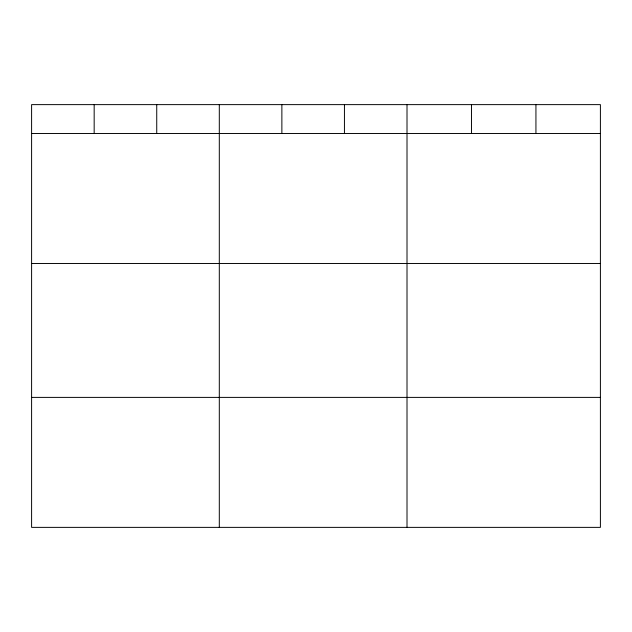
<?xml version="1.0" encoding="UTF-8"?>
<svg xmlns="http://www.w3.org/2000/svg" width="632" height="632" viewBox="0 0 632 632"><rect width="100%" height="100%" fill="white"/><g stroke="black" fill="none" stroke-linecap="round" stroke-linejoin="round"><path stroke-width="0.95" d="M600.4 263.473L600.4 104.628L31.6 104.628L31.6 527.372L600.4 527.372L600.4 263.473L31.6 263.473M31.6 133.494L600.4 133.494M31.6 397.394L600.4 397.394M535.936 104.628L535.936 133.494M471.472 104.628L471.472 133.494M407.008 104.628L407.008 527.372M344.44 104.628L344.44 133.494M281.872 104.628L281.872 133.494M219.304 104.628L219.304 527.372M156.736 104.628L156.736 133.494M94.168 104.628L94.168 133.494"/></g></svg>
